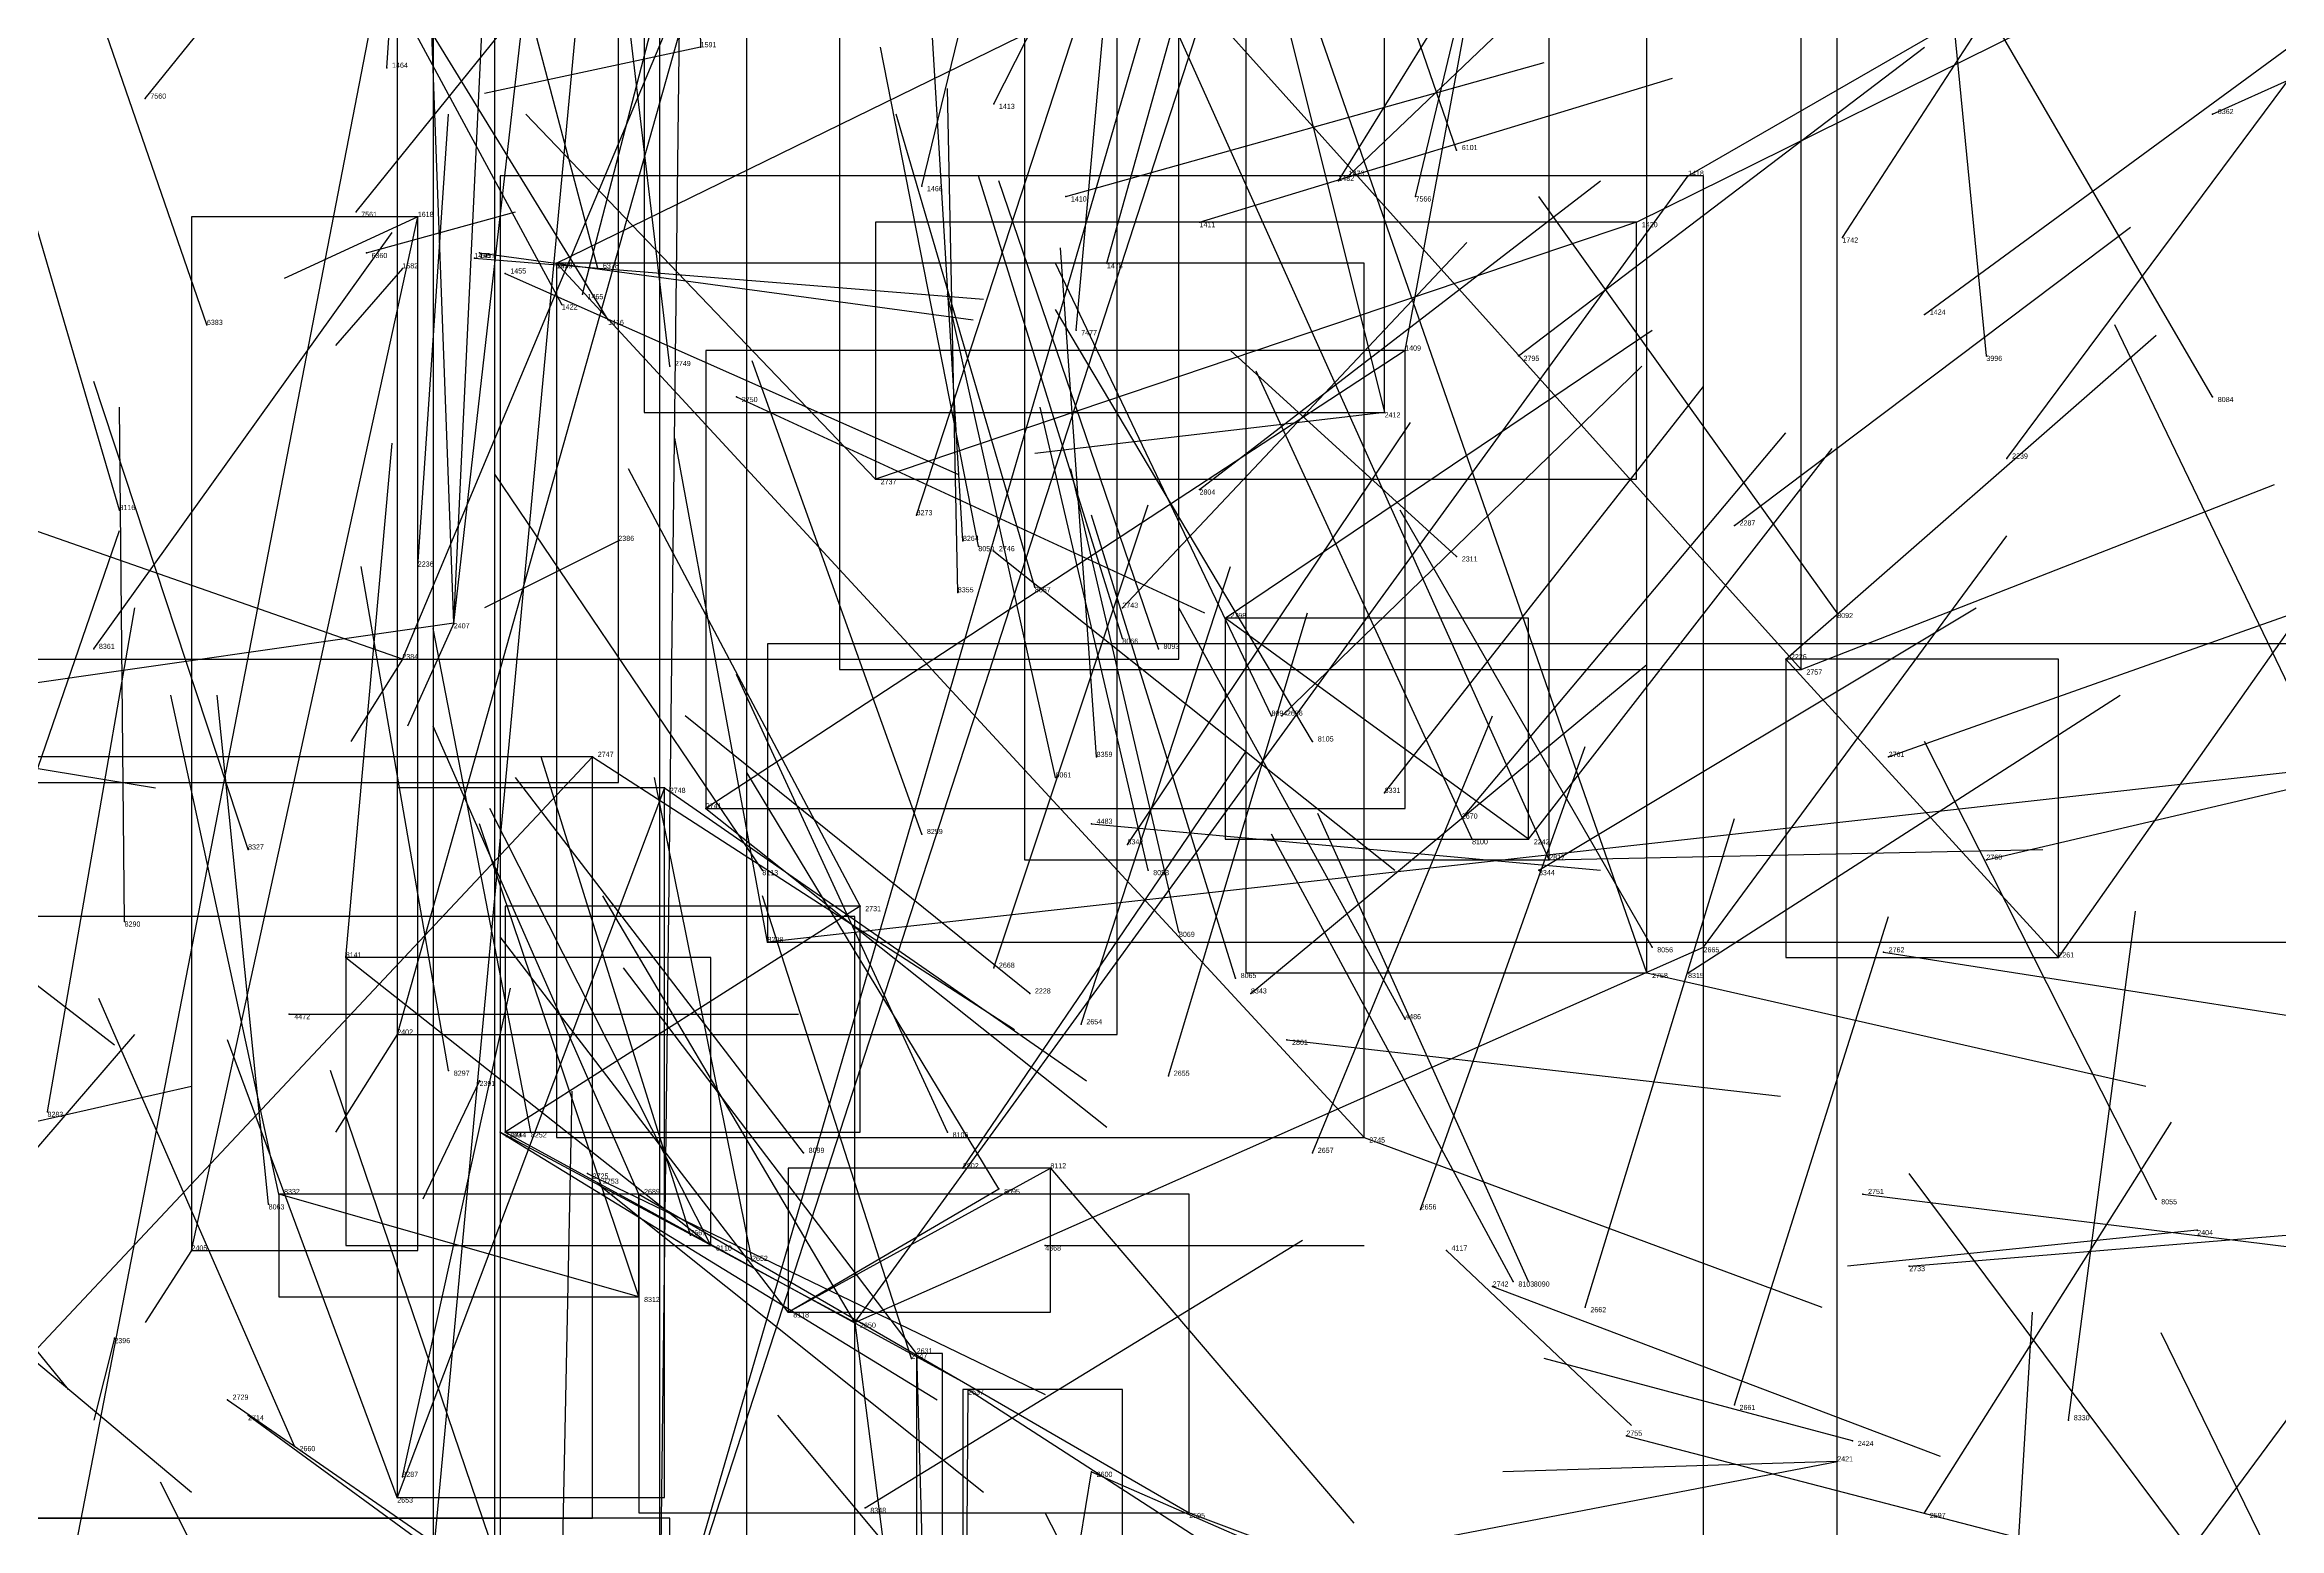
# Model space of a CAD drawing. Extents: x 59.1 to 70.8, y 600.3 to 605.1.
# Drawn here: x 67.4615 to 67.896, y 603.643 to 603.9315 of the extents above; entities that cross this region are included whole.
import ezdxf

# ---------------------------------------------------------------- set-up
doc = ezdxf.new("R2010")
doc.units = 0
for name, color, linetype in [('Clients', 3, 'CONTINUOUS'), ('Facilities', 3, 'CONTINUOUS'), ('Facilities_lines', 3, 'CONTINUOUS'), ('Min_max_boxes', 1, 'CONTINUOUS'), ('Normals', 1, 'CONTINUOUS'), ('Source_points', 5, 'CONTINUOUS'), ('Text', 3, 'CONTINUOUS')]:
    doc.layers.add(name, color=color, linetype=linetype)

msp = doc.modelspace()

# ---------------------------------------------------------------- linework, layer by layer
at = {"layer": 'Clients', "color": 5}
for p in [(67.589, 603.931, 448.48), (67.781, 603.906, 451.831), (67.534, 603.898, 448.568), (67.722, 603.86, 448.66), (67.623, 603.847, 451.704), (67.691, 603.82, 452.174), (67.8, 603.812, 452.419), (67.59, 603.783, 451.696), (67.602, 603.757, 458.886), (67.784, 603.756, 451.36), (67.53, 603.739, 448.45), (67.55, 603.72, 451.69), (67.551, 603.72, 451.768), (67.718, 603.719, 451.949), (67.657, 603.713, 459.114), (67.507, 603.708, 458.719), (67.647, 603.709, 459.076), (67.591, 603.698, 459.029), (67.641, 603.67, 451.033), (67.81, 603.656, 448.627), (67.665, 603.654, 450.962), (67.53, 603.649, 451.354), (67.684, 603.646, 450.888)]:
    msp.add_point(p, dxfattribs=at)
at = {"layer": 'Facilities', "color": 3}
for p in [(67.528, 603.927, 452.446), (67.481, 603.921, 462.528), (67.646, 603.92, 451.788), (67.883, 603.918, 455.638), (67.736, 603.911, 457.707), (67.632, 603.904, 452.487), (67.713, 603.905, 452.446), (67.715, 603.906, 452.376), (67.522, 603.899, 462.193), (67.66, 603.902, 451.778), (67.728, 603.902, 460.923), (67.686, 603.897, 451.721), (67.771, 603.897, 451.753), (67.524, 603.891, 455.782), (67.546, 603.891, 452.14), (67.811, 603.894, 449.071), (67.531, 603.888, 448.431), (67.545, 603.89, 452.215), (67.551, 603.887, 452.066), (67.561, 603.889, 452.243), (67.569, 603.888, 458.248), (67.668, 603.889, 452.464), (67.566, 603.883, 452.307), (67.493, 603.877, 458.232), (67.562, 603.881, 451.995), (67.571, 603.878, 451.919), (67.827, 603.879, 451.933), (67.662, 603.876, 460.308), (67.583, 603.869, 451.848), (67.726, 603.872, 451.656), (67.748, 603.871, 452.238), (67.839, 603.871, 458.297), (67.596, 603.863, 451.774), (67.883, 603.863, 459.43), (67.843, 603.851, 449.091), (67.686, 603.845, 452.281), (67.476, 603.841, 459.003), (67.631, 603.84, 460.413), (67.79, 603.838, 449.122), (67.573, 603.835, 448.453), (67.64, 603.835, 460.075), (67.643, 603.834, 459.992), (67.534, 603.83, 452.472), (67.646, 603.833, 451.636), (67.736, 603.832, 449.585), (67.639, 603.825, 460.292), (67.654, 603.826, 459.912), (67.671, 603.822, 451.565), (67.81, 603.821, 459.383), (67.541, 603.819, 448.504), (67.471, 603.814, 462.062), (67.531, 603.812, 448.486), (67.671, 603.816, 459.835), (67.678, 603.814, 459.753), (67.803, 603.81, 451.97), (67.7, 603.801, 459.679), (67.702, 603.801, 451.494), (67.708, 603.796, 459.261), (67.568, 603.793, 451.843), (67.666, 603.793, 460.256), (67.82, 603.793, 451.9), (67.582, 603.787, 451.77), (67.658, 603.789, 459.929), (67.722, 603.786, 460.89), (67.632, 603.778, 458.965), (67.665, 603.78, 453.324), (67.737, 603.781, 451.428), (67.501, 603.775, 458.991), (67.672, 603.776, 460.582), (67.739, 603.777, 459.358), (67.75, 603.777, 452.394), (67.754, 603.773, 452.006), (67.839, 603.773, 451.831), (67.601, 603.771, 459.132), (67.676, 603.771, 459.844), (67.752, 603.771, 460.993), (67.477, 603.761, 458.835), (67.62, 603.764, 451.554), (67.682, 603.759, 459.819), (67.774, 603.756, 459.294), (67.52, 603.754, 458.697), (67.646, 603.752, 451.481), (67.773, 603.751, 451.939), (67.781, 603.751, 460.904), (67.819, 603.755, 451.887), (67.853, 603.754, 452.47), (67.653, 603.747, 452.012), (67.693, 603.75, 459.76), (67.696, 603.747, 460.716), (67.509, 603.743, 453.354), (67.663, 603.741, 451.409), (67.703, 603.738, 452.019), (67.726, 603.742, 453.39), (67.54, 603.732, 458.755), (67.546, 603.73, 448.426), (67.68, 603.731, 451.34), (67.462, 603.724, 458.632), (67.556, 603.72, 458.819), (67.637, 603.72, 459.012), (67.567, 603.712, 451.617), (67.609, 603.716, 459.093), (67.64, 603.713, 452.315), (67.708, 603.716, 451.268), (67.569, 603.71, 451.846), (67.577, 603.708, 451.546), (67.815, 603.708, 451.802), (67.505, 603.706, 458.778), (67.729, 603.705, 451.196), (67.872, 603.707, 459.585), (67.587, 603.7, 451.471), (67.88, 603.701, 448.681), (67.49, 603.697, 448.508), (67.599, 603.695, 451.325), (67.656, 603.698, 457.586), (67.734, 603.697, 455.757), (67.747, 603.691, 459.294), (67.75, 603.691, 459.512), (67.824, 603.694, 451.736), (67.577, 603.688, 458.965), (67.743, 603.69, 451.879), (67.761, 603.686, 451.127), (67.606, 603.685, 459.058), (67.619, 603.683, 451.254), (67.475, 603.68, 448.526), (67.63, 603.676, 451.18), (67.631, 603.677, 451.103), (67.497, 603.668, 451.799), (67.501, 603.665, 451.724), (67.79, 603.667, 451.058), (67.769, 603.661, 451.81), (67.813, 603.66, 448.816), (67.855, 603.664, 458.607), (67.51, 603.659, 451.278), (67.531, 603.653, 458.526), (67.621, 603.647, 460.674), (67.827, 603.646, 450.989)]:
    msp.add_point(p, dxfattribs=at)
at = {"layer": 'Facilities_lines', "color": 3}
for p, q in [((67.578, 604.436, 448.602), (67.589, 603.931, 448.48)), ((67.578, 604.436, 448.602), (67.722, 603.86, 448.66)), ((67.537, 603.637, 448.45), (67.598, 604.292, 448.657)), ((67.581, 603.612, 448.53), (67.779, 604.222, 448.678)), ((67.651, 604.169, 448.61), (67.53, 603.739, 448.45)), ((67.531, 603.812, 448.486), (67.682, 604.172, 448.595)), ((67.581, 603.612, 448.53), (67.742, 604.165, 448.67)), ((67.541, 603.819, 448.504), (67.556, 604.136, 448.604)), ((67.541, 603.819, 448.504), (67.573, 604.099, 448.597)), ((67.456, 603.58, 448.463), (67.549, 604.06, 448.599)), ((67.581, 603.612, 448.53), (67.586, 604.028, 448.605)), ((67.803, 603.81, 451.97), (67.616, 604.018, 452.025)), ((67.754, 603.773, 452.006), (67.652, 604, 451.957)), ((67.541, 603.819, 448.504), (67.535, 603.981, 448.577)), ((67.773, 603.751, 451.939), (67.695, 603.975, 451.891)), ((67.531, 603.812, 448.486), (67.139, 603.949, 448.503)), ((67.619, 603.683, 451.254), (67.781, 603.906, 451.831)), ((67.49, 603.697, 448.508), (67.534, 603.898, 448.568)), ((67.771, 603.897, 451.753), (67.623, 603.847, 451.704)), ((67.561, 603.889, 452.243), (67.718, 603.719, 451.949)), ((67.726, 603.872, 451.656), (67.59, 603.783, 451.696)), ((67.541, 603.819, 448.504), (67.324, 603.788, 448.491)), ((67.75, 603.777, 452.394), (67.691, 603.82, 452.174)), ((68.122, 603.815, 458.681), (67.602, 603.757, 458.886)), ((67.853, 603.754, 452.47), (67.8, 603.812, 452.419)), ((67.568, 603.793, 451.843), (67.429, 603.645, 451.361)), ((67.582, 603.787, 451.77), (67.53, 603.649, 451.354)), ((67.62, 603.764, 451.554), (67.551, 603.72, 451.768)), ((67.619, 603.683, 451.254), (67.784, 603.756, 451.36)), ((67.52, 603.754, 458.697), (67.591, 603.698, 459.029)), ((67.619, 603.683, 451.254), (67.55, 603.72, 451.69)), ((67.606, 603.685, 459.058), (67.657, 603.713, 459.114)), ((67.577, 603.688, 458.965), (67.507, 603.708, 458.719)), ((67.577, 603.708, 451.546), (67.684, 603.646, 450.888)), ((67.606, 603.685, 459.058), (67.647, 603.709, 459.076)), ((67.619, 603.683, 451.254), (67.643, 603.497, 450.861)), ((67.631, 603.677, 451.103), (67.636, 603.499, 450.915)), ((67.64, 603.501, 451.008), (67.641, 603.67, 451.033)), ((67.581, 603.612, 448.53), (67.81, 603.656, 448.627)), ((67.64, 603.501, 451.008), (67.665, 603.654, 450.962))]:
    msp.add_line(p, q, dxfattribs=at)
at = {"layer": 'Min_max_boxes', "color": 1}
for p, q in [((67.578, 604.436, 448.48), (67.578, 603.86, 448.48)), ((67.578, 604.436, 448.66), (67.578, 603.86, 448.66)), ((67.722, 603.86, 448.48), (67.722, 604.436, 448.48)), ((67.722, 603.86, 448.66), (67.722, 604.436, 448.66)), ((67.537, 604.292, 448.45), (67.537, 603.637, 448.45)), ((67.537, 604.292, 448.657), (67.537, 603.637, 448.657)), ((67.598, 603.637, 448.45), (67.598, 604.292, 448.45)), ((67.598, 603.637, 448.657), (67.598, 604.292, 448.657)), ((67.581, 604.222, 448.53), (67.581, 603.612, 448.53)), ((67.581, 604.222, 448.678), (67.581, 603.612, 448.678)), ((67.81, 603.612, 448.53), (67.81, 604.222, 448.53)), ((67.81, 603.612, 448.678), (67.81, 604.222, 448.678)), ((67.53, 604.169, 448.45), (67.53, 603.739, 448.45)), ((67.53, 604.169, 448.67), (67.53, 603.739, 448.67)), ((67.67, 603.739, 448.45), (67.67, 604.169, 448.45)), ((67.67, 603.739, 448.67), (67.67, 604.169, 448.67)), ((67.682, 603.812, 448.486), (67.682, 604.172, 448.486)), ((67.682, 603.812, 448.595), (67.682, 604.172, 448.595)), ((67.573, 603.788, 448.491), (67.573, 604.136, 448.491)), ((67.573, 603.788, 448.604), (67.573, 604.136, 448.604)), ((67.549, 603.58, 448.463), (67.549, 604.06, 448.463)), ((67.549, 603.58, 448.599), (67.549, 604.06, 448.599)), ((67.616, 604.018, 451.97), (67.616, 603.81, 451.97)), ((67.616, 604.018, 452.025), (67.616, 603.81, 452.025)), ((67.803, 603.81, 451.97), (67.803, 604.018, 451.97)), ((67.803, 603.81, 452.025), (67.803, 604.018, 452.025)), ((67.652, 604, 451.957), (67.652, 603.773, 451.957)), ((67.652, 604, 452.006), (67.652, 603.773, 452.006)), ((67.754, 603.773, 451.957), (67.754, 604, 451.957)), ((67.754, 603.773, 452.006), (67.754, 604, 452.006)), ((67.695, 603.975, 451.891), (67.695, 603.751, 451.891)), ((67.695, 603.975, 451.939), (67.695, 603.751, 451.939)), ((67.773, 603.751, 451.891), (67.773, 603.975, 451.891)), ((67.773, 603.751, 451.939), (67.773, 603.975, 451.939)), ((67.784, 603.906, 450.861), (67.55, 603.906, 450.861)), ((67.55, 603.906, 450.861), (67.55, 603.497, 450.861)), ((67.784, 603.906, 451.831), (67.55, 603.906, 451.831)), ((67.55, 603.906, 451.831), (67.55, 603.497, 451.831)), ((67.55, 603.906, 450.861), (67.55, 603.906, 451.831)), ((67.784, 603.497, 450.861), (67.784, 603.906, 450.861)), ((67.784, 603.497, 451.831), (67.784, 603.906, 451.831)), ((67.784, 603.906, 450.861), (67.784, 603.906, 451.831)), ((67.534, 603.898, 448.508), (67.49, 603.898, 448.508)), ((67.49, 603.898, 448.508), (67.49, 603.697, 448.508)), ((67.534, 603.898, 448.568), (67.49, 603.898, 448.568)), ((67.49, 603.898, 448.568), (67.49, 603.697, 448.568)), ((67.49, 603.898, 448.508), (67.49, 603.898, 448.568)), ((67.534, 603.697, 448.508), (67.534, 603.898, 448.508)), ((67.534, 603.697, 448.568), (67.534, 603.898, 448.568)), ((67.534, 603.898, 448.508), (67.534, 603.898, 448.568)), ((67.771, 603.897, 451.704), (67.623, 603.897, 451.704)), ((67.623, 603.897, 451.704), (67.623, 603.847, 451.704)), ((67.771, 603.897, 451.753), (67.623, 603.897, 451.753)), ((67.623, 603.897, 451.753), (67.623, 603.847, 451.753)), ((67.623, 603.897, 451.704), (67.623, 603.897, 451.753)), ((67.771, 603.847, 451.704), (67.771, 603.897, 451.704)), ((67.771, 603.847, 451.753), (67.771, 603.897, 451.753)), ((67.771, 603.897, 451.704), (67.771, 603.897, 451.753)), ((67.718, 603.889, 451.949), (67.561, 603.889, 451.949)), ((67.561, 603.889, 451.949), (67.561, 603.719, 451.949)), ((67.718, 603.889, 452.243), (67.561, 603.889, 452.243)), ((67.561, 603.889, 452.243), (67.561, 603.719, 452.243)), ((67.561, 603.889, 451.949), (67.561, 603.889, 452.243)), ((67.718, 603.719, 451.949), (67.718, 603.889, 451.949)), ((67.718, 603.719, 452.243), (67.718, 603.889, 452.243)), ((67.718, 603.889, 451.949), (67.718, 603.889, 452.243)), ((67.726, 603.872, 451.656), (67.59, 603.872, 451.656)), ((67.59, 603.872, 451.656), (67.59, 603.783, 451.656)), ((67.726, 603.872, 451.696), (67.59, 603.872, 451.696)), ((67.59, 603.872, 451.696), (67.59, 603.783, 451.696)), ((67.59, 603.872, 451.656), (67.59, 603.872, 451.696)), ((67.726, 603.783, 451.656), (67.726, 603.872, 451.656)), ((67.726, 603.783, 451.696), (67.726, 603.872, 451.696)), ((67.726, 603.872, 451.656), (67.726, 603.872, 451.696)), ((67.578, 603.86, 448.48), (67.722, 603.86, 448.48)), ((67.578, 603.86, 448.66), (67.722, 603.86, 448.66)), ((67.578, 603.86, 448.48), (67.578, 603.86, 448.66)), ((67.722, 603.86, 448.48), (67.722, 603.86, 448.66)), ((67.623, 603.847, 451.704), (67.771, 603.847, 451.704)), ((67.623, 603.847, 451.753), (67.771, 603.847, 451.753)), ((67.623, 603.847, 451.704), (67.623, 603.847, 451.753)), ((67.771, 603.847, 451.704), (67.771, 603.847, 451.753)), ((67.75, 603.82, 452.174), (67.691, 603.82, 452.174)), ((67.691, 603.82, 452.174), (67.691, 603.777, 452.174)), ((67.75, 603.82, 452.394), (67.691, 603.82, 452.394)), ((67.691, 603.82, 452.394), (67.691, 603.777, 452.394)), ((67.691, 603.82, 452.174), (67.691, 603.82, 452.394)), ((67.75, 603.777, 452.174), (67.75, 603.82, 452.174)), ((67.75, 603.777, 452.394), (67.75, 603.82, 452.394)), ((67.75, 603.82, 452.174), (67.75, 603.82, 452.394)), ((67.139, 603.812, 448.486), (67.682, 603.812, 448.486)), ((67.139, 603.812, 448.595), (67.682, 603.812, 448.595)), ((68.122, 603.815, 458.681), (67.602, 603.815, 458.681)), ((67.602, 603.815, 458.681), (67.602, 603.757, 458.681)), ((68.122, 603.815, 458.886), (67.602, 603.815, 458.886)), ((67.602, 603.815, 458.886), (67.602, 603.757, 458.886)), ((67.602, 603.815, 458.681), (67.602, 603.815, 458.886)), ((67.682, 603.812, 448.486), (67.682, 603.812, 448.595)), ((67.853, 603.812, 452.419), (67.8, 603.812, 452.419)), ((67.8, 603.812, 452.419), (67.8, 603.754, 452.419)), ((67.853, 603.812, 452.47), (67.8, 603.812, 452.47)), ((67.8, 603.812, 452.47), (67.8, 603.754, 452.47)), ((67.8, 603.812, 452.419), (67.8, 603.812, 452.47)), ((67.853, 603.754, 452.419), (67.853, 603.812, 452.419)), ((67.853, 603.754, 452.47), (67.853, 603.812, 452.47)), ((67.853, 603.812, 452.419), (67.853, 603.812, 452.47)), ((67.616, 603.81, 451.97), (67.803, 603.81, 451.97)), ((67.616, 603.81, 452.025), (67.803, 603.81, 452.025)), ((67.616, 603.81, 451.97), (67.616, 603.81, 452.025)), ((67.803, 603.81, 451.97), (67.803, 603.81, 452.025)), ((67.568, 603.793, 451.361), (67.429, 603.793, 451.361)), ((67.568, 603.793, 451.843), (67.429, 603.793, 451.843)), ((67.568, 603.645, 451.361), (67.568, 603.793, 451.361)), ((67.568, 603.645, 451.843), (67.568, 603.793, 451.843)), ((67.568, 603.793, 451.361), (67.568, 603.793, 451.843)), ((67.324, 603.788, 448.491), (67.573, 603.788, 448.491)), ((67.324, 603.788, 448.604), (67.573, 603.788, 448.604)), ((67.582, 603.787, 451.354), (67.53, 603.787, 451.354)), ((67.53, 603.787, 451.354), (67.53, 603.649, 451.354)), ((67.582, 603.787, 451.77), (67.53, 603.787, 451.77)), ((67.53, 603.787, 451.77), (67.53, 603.649, 451.77)), ((67.53, 603.787, 451.354), (67.53, 603.787, 451.77)), ((67.573, 603.788, 448.491), (67.573, 603.788, 448.604)), ((67.582, 603.649, 451.354), (67.582, 603.787, 451.354)), ((67.582, 603.649, 451.77), (67.582, 603.787, 451.77)), ((67.582, 603.787, 451.354), (67.582, 603.787, 451.77)), ((67.59, 603.783, 451.656), (67.726, 603.783, 451.656)), ((67.59, 603.783, 451.696), (67.726, 603.783, 451.696)), ((67.59, 603.783, 451.656), (67.59, 603.783, 451.696)), ((67.726, 603.783, 451.656), (67.726, 603.783, 451.696)), ((67.652, 603.773, 451.957), (67.754, 603.773, 451.957)), ((67.652, 603.773, 452.006), (67.754, 603.773, 452.006)), ((67.652, 603.773, 451.957), (67.652, 603.773, 452.006)), ((67.691, 603.777, 452.174), (67.75, 603.777, 452.174)), ((67.691, 603.777, 452.394), (67.75, 603.777, 452.394)), ((67.691, 603.777, 452.174), (67.691, 603.777, 452.394)), ((67.75, 603.777, 452.174), (67.75, 603.777, 452.394)), ((67.754, 603.773, 451.957), (67.754, 603.773, 452.006)), ((67.619, 603.762, 451.508), (67.187, 603.762, 451.508)), ((67.619, 603.762, 451.668), (67.187, 603.762, 451.668)), ((67.62, 603.764, 451.554), (67.551, 603.764, 451.554)), ((67.551, 603.764, 451.554), (67.551, 603.72, 451.554)), ((67.62, 603.764, 451.768), (67.551, 603.764, 451.768)), ((67.551, 603.764, 451.768), (67.551, 603.72, 451.768)), ((67.551, 603.764, 451.554), (67.551, 603.764, 451.768)), ((67.619, 603.518, 451.508), (67.619, 603.762, 451.508)), ((67.619, 603.518, 451.668), (67.619, 603.762, 451.668)), ((67.619, 603.762, 451.508), (67.619, 603.762, 451.668)), ((67.62, 603.72, 451.554), (67.62, 603.764, 451.554)), ((67.62, 603.72, 451.768), (67.62, 603.764, 451.768)), ((67.62, 603.764, 451.554), (67.62, 603.764, 451.768)), ((67.602, 603.757, 458.681), (68.122, 603.757, 458.681)), ((67.602, 603.757, 458.886), (68.122, 603.757, 458.886)), ((67.602, 603.757, 458.681), (67.602, 603.757, 458.886)), ((67.591, 603.754, 458.697), (67.52, 603.754, 458.697)), ((67.52, 603.754, 458.697), (67.52, 603.698, 458.697)), ((67.591, 603.754, 459.029), (67.52, 603.754, 459.029)), ((67.52, 603.754, 459.029), (67.52, 603.698, 459.029)), ((67.52, 603.754, 458.697), (67.52, 603.754, 459.029)), ((67.591, 603.698, 458.697), (67.591, 603.754, 458.697)), ((67.591, 603.698, 459.029), (67.591, 603.754, 459.029)), ((67.591, 603.754, 458.697), (67.591, 603.754, 459.029)), ((67.695, 603.751, 451.891), (67.773, 603.751, 451.891)), ((67.695, 603.751, 451.939), (67.773, 603.751, 451.939)), ((67.695, 603.751, 451.891), (67.695, 603.751, 451.939)), ((67.773, 603.751, 451.891), (67.773, 603.751, 451.939)), ((67.8, 603.754, 452.419), (67.853, 603.754, 452.419)), ((67.8, 603.754, 452.47), (67.853, 603.754, 452.47)), ((67.8, 603.754, 452.419), (67.8, 603.754, 452.47)), ((67.853, 603.754, 452.419), (67.853, 603.754, 452.47)), ((67.53, 603.739, 448.45), (67.67, 603.739, 448.45)), ((67.53, 603.739, 448.67), (67.67, 603.739, 448.67)), ((67.53, 603.739, 448.45), (67.53, 603.739, 448.67)), ((67.67, 603.739, 448.45), (67.67, 603.739, 448.67)), ((67.551, 603.72, 451.554), (67.62, 603.72, 451.554)), ((67.551, 603.72, 451.768), (67.62, 603.72, 451.768)), ((67.551, 603.72, 451.554), (67.551, 603.72, 451.768)), ((67.561, 603.719, 451.949), (67.718, 603.719, 451.949)), ((67.561, 603.719, 452.243), (67.718, 603.719, 452.243)), ((67.561, 603.719, 451.949), (67.561, 603.719, 452.243)), ((67.62, 603.72, 451.554), (67.62, 603.72, 451.768)), ((67.718, 603.719, 451.949), (67.718, 603.719, 452.243)), ((67.657, 603.713, 459.058), (67.606, 603.713, 459.058)), ((67.606, 603.713, 459.058), (67.606, 603.685, 459.058)), ((67.657, 603.713, 459.114), (67.606, 603.713, 459.114)), ((67.606, 603.713, 459.114), (67.606, 603.685, 459.114)), ((67.606, 603.713, 459.058), (67.606, 603.713, 459.114)), ((67.657, 603.685, 459.058), (67.657, 603.713, 459.058)), ((67.657, 603.685, 459.114), (67.657, 603.713, 459.114)), ((67.657, 603.713, 459.058), (67.657, 603.713, 459.114)), ((67.577, 603.708, 458.719), (67.507, 603.708, 458.719)), ((67.507, 603.708, 458.719), (67.507, 603.688, 458.719)), ((67.577, 603.708, 458.965), (67.507, 603.708, 458.965)), ((67.507, 603.708, 458.965), (67.507, 603.688, 458.965)), ((67.507, 603.708, 458.719), (67.507, 603.708, 458.965)), ((67.684, 603.708, 450.888), (67.577, 603.708, 450.888)), ((67.577, 603.708, 450.888), (67.577, 603.646, 450.888)), ((67.684, 603.708, 451.546), (67.577, 603.708, 451.546)), ((67.577, 603.708, 451.546), (67.577, 603.646, 451.546)), ((67.577, 603.708, 450.888), (67.577, 603.708, 451.546)), ((67.577, 603.688, 458.719), (67.577, 603.708, 458.719)), ((67.577, 603.688, 458.965), (67.577, 603.708, 458.965)), ((67.577, 603.708, 458.719), (67.577, 603.708, 458.965)), ((67.684, 603.646, 450.888), (67.684, 603.708, 450.888)), ((67.684, 603.646, 451.546), (67.684, 603.708, 451.546)), ((67.684, 603.708, 450.888), (67.684, 603.708, 451.546)), ((67.49, 603.697, 448.508), (67.534, 603.697, 448.508)), ((67.49, 603.697, 448.568), (67.534, 603.697, 448.568)), ((67.49, 603.697, 448.508), (67.49, 603.697, 448.568)), ((67.52, 603.698, 458.697), (67.591, 603.698, 458.697)), ((67.52, 603.698, 459.029), (67.591, 603.698, 459.029)), ((67.52, 603.698, 458.697), (67.52, 603.698, 459.029)), ((67.534, 603.697, 448.508), (67.534, 603.697, 448.568)), ((67.591, 603.698, 458.697), (67.591, 603.698, 459.029)), ((67.507, 603.688, 458.719), (67.577, 603.688, 458.719)), ((67.507, 603.688, 458.965), (67.577, 603.688, 458.965)), ((67.507, 603.688, 458.719), (67.507, 603.688, 458.965)), ((67.577, 603.688, 458.719), (67.577, 603.688, 458.965)), ((67.606, 603.685, 459.058), (67.657, 603.685, 459.058)), ((67.606, 603.685, 459.114), (67.657, 603.685, 459.114)), ((67.606, 603.685, 459.058), (67.606, 603.685, 459.114)), ((67.657, 603.685, 459.058), (67.657, 603.685, 459.114)), ((67.636, 603.677, 450.915), (67.631, 603.677, 450.915)), ((67.631, 603.677, 450.915), (67.631, 603.499, 450.915)), ((67.636, 603.677, 451.103), (67.631, 603.677, 451.103)), ((67.631, 603.677, 451.103), (67.631, 603.499, 451.103)), ((67.631, 603.677, 450.915), (67.631, 603.677, 451.103)), ((67.636, 603.499, 450.915), (67.636, 603.677, 450.915)), ((67.636, 603.499, 451.103), (67.636, 603.677, 451.103)), ((67.636, 603.677, 450.915), (67.636, 603.677, 451.103)), ((67.671, 603.67, 450.962), (67.64, 603.67, 450.962)), ((67.64, 603.67, 450.962), (67.64, 603.37, 450.962)), ((67.671, 603.67, 451.113), (67.64, 603.67, 451.113)), ((67.64, 603.67, 451.113), (67.64, 603.37, 451.113)), ((67.64, 603.67, 450.962), (67.64, 603.67, 451.113)), ((67.671, 603.37, 450.962), (67.671, 603.67, 450.962)), ((67.671, 603.37, 451.113), (67.671, 603.67, 451.113)), ((67.671, 603.67, 450.962), (67.671, 603.67, 451.113)), ((67.53, 603.649, 451.354), (67.582, 603.649, 451.354)), ((67.53, 603.649, 451.77), (67.582, 603.649, 451.77)), ((67.53, 603.649, 451.354), (67.53, 603.649, 451.77)), ((67.582, 603.649, 451.354), (67.582, 603.649, 451.77)), ((67.583, 603.645, 451.064), (67.171, 603.645, 451.064)), ((67.583, 603.645, 451.636), (67.171, 603.645, 451.636)), ((67.429, 603.645, 451.361), (67.568, 603.645, 451.361)), ((67.429, 603.645, 451.843), (67.568, 603.645, 451.843)), ((67.568, 603.645, 451.361), (67.568, 603.645, 451.843)), ((67.577, 603.646, 450.888), (67.684, 603.646, 450.888)), ((67.577, 603.646, 451.546), (67.684, 603.646, 451.546)), ((67.577, 603.646, 450.888), (67.577, 603.646, 451.546)), ((67.583, 603.559, 451.064), (67.583, 603.645, 451.064)), ((67.583, 603.559, 451.636), (67.583, 603.645, 451.636)), ((67.583, 603.645, 451.064), (67.583, 603.645, 451.636)), ((67.684, 603.646, 450.888), (67.684, 603.646, 451.546))]:
    msp.add_line(p, q, dxfattribs=at)
at = {"layer": 'Normals', "color": 1}
for p, q in [((67.528, 603.927, 452.446), (67.534, 604.019, 452.407)), ((67.646, 603.92, 451.788), (67.688, 604.003, 451.75)), ((67.736, 603.911, 457.707), (67.707, 603.995, 457.753)), ((67.728, 603.902, 460.923), (67.751, 603.998, 460.939)), ((67.481, 603.921, 462.528), (67.539, 603.993, 462.566)), ((67.632, 603.904, 452.487), (67.652, 603.986, 452.434)), ((67.713, 603.905, 452.446), (67.762, 603.984, 452.409)), ((67.522, 603.899, 462.193), (67.585, 603.977, 462.191)), ((67.569, 603.888, 458.248), (67.545, 603.979, 458.282)), ((67.566, 603.883, 452.307), (67.591, 603.979, 452.298)), ((67.811, 603.894, 449.071), (67.865, 603.977, 449.055)), ((67.662, 603.876, 460.308), (67.671, 603.975, 460.301)), ((67.668, 603.889, 452.464), (67.692, 603.975, 452.419)), ((67.715, 603.906, 452.376), (67.783, 603.971, 452.342)), ((67.493, 603.877, 458.232), (67.463, 603.964, 458.271)), ((67.726, 603.872, 451.656), (67.743, 603.964, 451.621)), ((67.562, 603.881, 451.995), (67.521, 603.957, 451.945)), ((67.883, 603.918, 455.638), (67.97, 603.957, 455.608)), ((67.571, 603.878, 451.919), (67.525, 603.953, 451.872)), ((67.781, 603.906, 451.831), (67.866, 603.955, 451.81)), ((67.839, 603.871, 458.297), (67.831, 603.953, 458.353)), ((67.883, 603.863, 459.43), (67.833, 603.949, 459.435)), ((67.583, 603.869, 451.848), (67.574, 603.945, 451.784)), ((67.771, 603.897, 451.753), (67.858, 603.94, 451.727)), ((67.631, 603.84, 460.413), (67.662, 603.935, 460.417)), ((67.64, 603.835, 460.075), (67.634, 603.934, 460.062)), ((67.827, 603.879, 451.933), (67.906, 603.937, 451.915)), ((67.476, 603.841, 459.003), (67.449, 603.933, 459.031)), ((67.589, 603.931, 448.48), (67.547, 603.922, 448.57)), ((67.561, 603.889, 452.243), (67.651, 603.933, 452.248)), ((67.643, 603.834, 459.992), (67.624, 603.931, 459.978)), ((67.748, 603.871, 452.238), (67.827, 603.931, 452.228)), ((67.66, 603.902, 451.778), (67.753, 603.928, 451.752)), ((67.686, 603.897, 451.721), (67.778, 603.925, 451.692)), ((67.843, 603.851, 449.091), (67.901, 603.929, 449.069)), ((67.639, 603.825, 460.292), (67.637, 603.923, 460.275)), ((67.534, 603.83, 452.472), (67.54, 603.918, 452.424)), ((67.623, 603.847, 451.704), (67.555, 603.918, 451.69)), ((67.654, 603.826, 459.912), (67.627, 603.918, 459.884)), ((67.671, 603.816, 459.835), (67.643, 603.906, 459.803)), ((67.678, 603.814, 459.753), (67.647, 603.905, 459.724)), ((67.686, 603.845, 452.281), (67.764, 603.905, 452.265)), ((67.524, 603.891, 455.782), (67.553, 603.899, 455.877)), ((67.81, 603.821, 459.383), (67.752, 603.902, 459.393)), ((67.471, 603.814, 462.062), (67.529, 603.895, 462.063)), ((67.534, 603.898, 448.568), (67.508, 603.886, 448.664)), ((67.79, 603.838, 449.122), (67.867, 603.896, 449.096)), ((67.546, 603.891, 452.14), (67.642, 603.878, 452.166)), ((67.666, 603.793, 460.256), (67.659, 603.892, 460.246)), ((67.671, 603.822, 451.565), (67.738, 603.893, 451.541)), ((67.531, 603.888, 448.431), (67.518, 603.873, 448.529)), ((67.545, 603.89, 452.215), (67.644, 603.882, 452.227)), ((67.551, 603.887, 452.066), (67.639, 603.848, 452.094)), ((67.7, 603.801, 459.679), (67.658, 603.889, 459.655)), ((67.658, 603.789, 459.929), (67.637, 603.883, 459.901)), ((67.708, 603.796, 459.261), (67.658, 603.88, 459.28)), ((67.903, 603.796, 456.597), (67.864, 603.877, 456.641)), ((67.691, 603.82, 452.174), (67.774, 603.876, 452.174)), ((67.8, 603.812, 452.419), (67.872, 603.875, 452.39)), ((67.632, 603.778, 458.965), (67.599, 603.87, 458.987)), ((67.736, 603.832, 449.585), (67.692, 603.872, 449.665)), ((67.702, 603.801, 451.494), (67.772, 603.869, 451.471)), ((67.501, 603.775, 458.991), (67.471, 603.866, 459.02)), ((67.739, 603.777, 459.358), (67.697, 603.868, 459.362)), ((67.722, 603.786, 460.89), (67.784, 603.865, 460.892)), ((67.477, 603.761, 458.835), (67.476, 603.861, 458.844)), ((67.596, 603.863, 451.774), (67.687, 603.821, 451.77)), ((67.722, 603.86, 448.66), (67.654, 603.852, 448.733)), ((67.676, 603.771, 459.844), (67.655, 603.861, 459.805)), ((67.672, 603.776, 460.582), (67.727, 603.858, 460.597)), ((67.737, 603.781, 451.428), (67.8, 603.856, 451.408)), ((67.52, 603.754, 458.697), (67.529, 603.854, 458.694)), ((67.602, 603.757, 458.886), (67.584, 603.855, 458.894)), ((67.75, 603.777, 452.394), (67.809, 603.853, 452.367)), ((67.601, 603.771, 459.132), (67.549, 603.848, 459.168)), ((67.62, 603.764, 451.554), (67.575, 603.849, 451.528)), ((67.682, 603.759, 459.819), (67.661, 603.849, 459.78)), ((67.803, 603.81, 451.97), (67.895, 603.846, 451.958)), ((67.646, 603.752, 451.481), (67.676, 603.842, 451.449)), ((67.693, 603.75, 459.76), (67.665, 603.84, 459.727)), ((67.774, 603.756, 459.294), (67.725, 603.841, 459.311)), ((67.444, 603.744, 458.498), (67.476, 603.837, 458.514)), ((67.573, 603.835, 448.453), (67.547, 603.822, 448.549)), ((67.784, 603.756, 451.36), (67.843, 603.836, 451.348)), ((67.54, 603.732, 458.755), (67.523, 603.83, 458.763)), ((67.646, 603.833, 451.636), (67.724, 603.771, 451.646)), ((67.663, 603.741, 451.409), (67.692, 603.83, 451.375)), ((67.82, 603.793, 451.9), (67.913, 603.826, 451.887)), ((67.853, 603.754, 452.47), (67.903, 603.825, 452.42)), ((67.462, 603.724, 458.632), (67.479, 603.822, 458.637)), ((67.68, 603.731, 451.34), (67.707, 603.821, 451.307)), ((67.726, 603.742, 453.39), (67.682, 603.822, 453.349)), ((67.752, 603.771, 460.993), (67.837, 603.822, 460.979)), ((67.541, 603.819, 448.504), (67.532, 603.799, 448.602)), ((67.556, 603.72, 458.819), (67.537, 603.818, 458.823)), ((67.531, 603.812, 448.486), (67.521, 603.796, 448.584)), ((67.637, 603.72, 459.012), (67.596, 603.809, 459.033)), ((67.696, 603.747, 460.716), (67.773, 603.811, 460.719)), ((67.507, 603.708, 458.719), (67.486, 603.805, 458.727)), ((67.505, 603.706, 458.778), (67.495, 603.805, 458.786)), ((67.781, 603.751, 460.904), (67.865, 603.805, 460.915)), ((67.386, 603.803, 454.803), (67.483, 603.787, 454.821)), ((67.577, 603.708, 451.546), (67.537, 603.799, 451.534)), ((67.653, 603.747, 452.012), (67.586, 603.801, 451.962)), ((67.708, 603.716, 451.268), (67.743, 603.801, 451.229)), ((67.729, 603.705, 451.196), (67.761, 603.795, 451.167)), ((67.872, 603.707, 459.585), (67.827, 603.796, 459.577)), ((67.839, 603.773, 451.831), (67.933, 603.795, 451.806)), ((67.401, 603.794, 458.379), (67.475, 603.737, 458.344)), ((67.587, 603.7, 451.471), (67.558, 603.793, 451.448)), ((67.568, 603.793, 451.843), (67.65, 603.74, 451.824)), ((67.64, 603.713, 452.315), (67.695, 603.794, 452.297)), ((67.609, 603.716, 459.093), (67.553, 603.789, 459.132)), ((67.599, 603.695, 451.325), (67.58, 603.789, 451.295)), ((67.582, 603.787, 451.77), (67.664, 603.73, 451.765)), ((67.647, 603.709, 459.076), (67.598, 603.79, 459.109)), ((67.591, 603.698, 459.029), (67.548, 603.783, 459.059)), ((67.59, 603.783, 451.696), (67.668, 603.721, 451.692)), ((67.75, 603.691, 459.512), (67.709, 603.782, 459.516)), ((67.577, 603.688, 458.965), (67.546, 603.78, 458.99)), ((67.665, 603.78, 453.324), (67.764, 603.771, 453.33)), ((67.747, 603.691, 459.294), (67.7, 603.778, 459.308)), ((67.761, 603.686, 451.127), (67.79, 603.781, 451.118)), ((67.754, 603.773, 452.006), (67.85, 603.775, 452.034)), ((67.619, 603.683, 451.254), (67.57, 603.766, 451.227)), ((67.63, 603.676, 451.18), (67.601, 603.766, 451.147)), ((67.79, 603.667, 451.058), (67.82, 603.762, 451.054)), ((67.855, 603.664, 458.607), (67.868, 603.763, 458.606)), ((67.606, 603.685, 459.058), (67.55, 603.758, 459.097)), ((67.631, 603.677, 451.103), (67.574, 603.752, 451.07)), ((67.773, 603.751, 451.939), (67.87, 603.729, 451.948)), ((67.819, 603.755, 451.887), (67.915, 603.74, 451.909)), ((67.531, 603.653, 458.526), (67.552, 603.748, 458.547)), ((67.51, 603.659, 451.278), (67.472, 603.746, 451.245)), ((67.509, 603.743, 453.354), (67.608, 603.743, 453.365)), ((67.422, 603.673, 457.54), (67.479, 603.739, 457.589)), ((67.53, 603.649, 451.354), (67.497, 603.738, 451.323)), ((67.53, 603.739, 448.45), (67.518, 603.72, 448.548)), ((67.703, 603.738, 452.019), (67.799, 603.727, 452.046)), ((67.549, 603.638, 451.583), (67.517, 603.732, 451.598)), ((67.546, 603.73, 448.426), (67.535, 603.707, 448.523)), ((67.393, 603.707, 458.473), (67.49, 603.729, 458.46)), ((67.562, 603.629, 451.511), (67.564, 603.728, 451.497)), ((67.827, 603.646, 450.989), (67.875, 603.722, 450.945)), ((67.55, 603.72, 451.69), (67.635, 603.668, 451.697)), ((67.551, 603.72, 451.768), (67.639, 603.672, 451.762)), ((67.718, 603.719, 451.949), (67.807, 603.686, 451.981)), ((67.416, 603.712, 452.311), (67.49, 603.65, 452.338)), ((67.567, 603.712, 451.617), (67.656, 603.669, 451.604)), ((67.657, 603.713, 459.114), (67.716, 603.644, 459.071)), ((67.88, 603.637, 456.514), (67.824, 603.712, 456.55)), ((67.569, 603.71, 451.846), (67.644, 603.65, 451.82)), ((67.815, 603.708, 451.802), (67.912, 603.696, 451.783)), ((67.621, 603.647, 460.674), (67.706, 603.699, 460.683)), ((67.88, 603.701, 448.681), (67.812, 603.694, 448.754)), ((67.824, 603.694, 451.736), (67.922, 603.702, 451.715)), ((67.444, 603.697, 455.793), (67.466, 603.67, 455.887)), ((67.49, 603.697, 448.508), (67.481, 603.683, 448.607)), ((67.656, 603.698, 457.586), (67.718, 603.698, 457.664)), ((67.734, 603.697, 455.757), (67.77, 603.663, 455.844)), ((67.867, 603.623, 450.921), (67.921, 603.696, 450.88)), ((67.743, 603.69, 451.879), (67.83, 603.657, 451.842)), ((67.842, 603.587, 458.599), (67.848, 603.685, 458.582)), ((67.475, 603.68, 448.526), (67.471, 603.664, 448.625)), ((67.914, 603.597, 452.483), (67.873, 603.681, 452.447)), ((67.813, 603.66, 448.816), (67.753, 603.676, 448.894)), ((67.641, 603.67, 451.033), (67.72, 603.619, 451.068)), ((67.497, 603.668, 451.799), (67.578, 603.612, 451.784)), ((67.501, 603.665, 451.724), (67.579, 603.608, 451.697)), ((67.66, 603.598, 451.859), (67.604, 603.665, 451.811)), ((67.769, 603.661, 451.81), (67.865, 603.636, 451.796)), ((67.81, 603.656, 448.627), (67.745, 603.654, 448.703)), ((67.526, 603.568, 451.212), (67.484, 603.652, 451.179)), ((67.665, 603.654, 450.962), (67.752, 603.616, 450.994)), ((67.698, 603.564, 459.097), (67.656, 603.646, 459.135)), ((67.684, 603.646, 450.888), (67.775, 603.612, 450.913))]:
    msp.add_line(p, q, dxfattribs=at)
at = {"layer": 'Source_points', "color": 5}
for p in [(67.589, 603.931, 448.48), (67.528, 603.927, 452.446), (67.481, 603.921, 462.528), (67.646, 603.92, 451.788), (67.883, 603.918, 455.638), (67.736, 603.911, 457.707), (67.632, 603.904, 452.487), (67.713, 603.905, 452.446), (67.715, 603.906, 452.376), (67.781, 603.906, 451.831), (67.522, 603.899, 462.193), (67.66, 603.902, 451.778), (67.728, 603.902, 460.923), (67.534, 603.898, 448.568), (67.686, 603.897, 451.721), (67.771, 603.897, 451.753), (67.524, 603.891, 455.782), (67.546, 603.891, 452.14), (67.811, 603.894, 449.071), (67.531, 603.888, 448.431), (67.545, 603.89, 452.215), (67.551, 603.887, 452.066), (67.561, 603.889, 452.243), (67.569, 603.888, 458.248), (67.668, 603.889, 452.464), (67.566, 603.883, 452.307), (67.493, 603.877, 458.232), (67.562, 603.881, 451.995), (67.571, 603.878, 451.919), (67.827, 603.879, 451.933), (67.662, 603.876, 460.308), (67.583, 603.869, 451.848), (67.726, 603.872, 451.656), (67.748, 603.871, 452.238), (67.839, 603.871, 458.297), (67.596, 603.863, 451.774), (67.722, 603.86, 448.66), (67.883, 603.863, 459.43), (67.843, 603.851, 449.091), (67.623, 603.847, 451.704), (67.686, 603.845, 452.281), (67.476, 603.841, 459.003), (67.631, 603.84, 460.413), (67.79, 603.838, 449.122), (67.573, 603.835, 448.453), (67.64, 603.835, 460.075), (67.643, 603.834, 459.992), (67.534, 603.83, 452.472), (67.646, 603.833, 451.636), (67.736, 603.832, 449.585), (67.639, 603.825, 460.292), (67.654, 603.826, 459.912), (67.671, 603.822, 451.565), (67.81, 603.821, 459.383), (67.541, 603.819, 448.504), (67.691, 603.82, 452.174), (67.471, 603.814, 462.062), (67.531, 603.812, 448.486), (67.671, 603.816, 459.835), (67.678, 603.814, 459.753), (67.8, 603.812, 452.419), (67.803, 603.81, 451.97), (67.7, 603.801, 459.679), (67.702, 603.801, 451.494), (67.708, 603.796, 459.261), (67.568, 603.793, 451.843), (67.666, 603.793, 460.256), (67.82, 603.793, 451.9), (67.582, 603.787, 451.77), (67.658, 603.789, 459.929), (67.722, 603.786, 460.89), (67.59, 603.783, 451.696), (67.632, 603.778, 458.965), (67.665, 603.78, 453.324), (67.737, 603.781, 451.428), (67.501, 603.775, 458.991), (67.672, 603.776, 460.582), (67.739, 603.777, 459.358), (67.75, 603.777, 452.394), (67.754, 603.773, 452.006), (67.839, 603.773, 451.831), (67.601, 603.771, 459.132), (67.676, 603.771, 459.844), (67.752, 603.771, 460.993), (67.477, 603.761, 458.835), (67.62, 603.764, 451.554), (67.602, 603.757, 458.886), (67.682, 603.759, 459.819), (67.774, 603.756, 459.294), (67.784, 603.756, 451.36), (67.52, 603.754, 458.697), (67.646, 603.752, 451.481), (67.773, 603.751, 451.939), (67.781, 603.751, 460.904), (67.819, 603.755, 451.887), (67.853, 603.754, 452.47), (67.653, 603.747, 452.012), (67.693, 603.75, 459.76), (67.696, 603.747, 460.716), (67.509, 603.743, 453.354), (67.53, 603.739, 448.45), (67.663, 603.741, 451.409), (67.703, 603.738, 452.019), (67.726, 603.742, 453.39), (67.54, 603.732, 458.755), (67.546, 603.73, 448.426), (67.68, 603.731, 451.34), (67.462, 603.724, 458.632), (67.55, 603.72, 451.69), (67.551, 603.72, 451.768), (67.556, 603.72, 458.819), (67.637, 603.72, 459.012), (67.718, 603.719, 451.949), (67.567, 603.712, 451.617), (67.609, 603.716, 459.093), (67.64, 603.713, 452.315), (67.657, 603.713, 459.114), (67.708, 603.716, 451.268), (67.507, 603.708, 458.719), (67.569, 603.71, 451.846), (67.577, 603.708, 451.546), (67.647, 603.709, 459.076), (67.815, 603.708, 451.802), (67.505, 603.706, 458.778), (67.729, 603.705, 451.196), (67.872, 603.707, 459.585), (67.587, 603.7, 451.471), (67.88, 603.701, 448.681), (67.49, 603.697, 448.508), (67.591, 603.698, 459.029), (67.599, 603.695, 451.325), (67.656, 603.698, 457.586), (67.734, 603.697, 455.757), (67.747, 603.691, 459.294), (67.75, 603.691, 459.512), (67.824, 603.694, 451.736), (67.577, 603.688, 458.965), (67.743, 603.69, 451.879), (67.761, 603.686, 451.127), (67.606, 603.685, 459.058), (67.619, 603.683, 451.254), (67.475, 603.68, 448.526), (67.63, 603.676, 451.18), (67.631, 603.677, 451.103), (67.641, 603.67, 451.033), (67.497, 603.668, 451.799), (67.501, 603.665, 451.724), (67.79, 603.667, 451.058), (67.769, 603.661, 451.81), (67.813, 603.66, 448.816), (67.855, 603.664, 458.607), (67.51, 603.659, 451.278), (67.81, 603.656, 448.627), (67.531, 603.653, 458.526), (67.665, 603.654, 450.962), (67.53, 603.649, 451.354), (67.621, 603.647, 460.674), (67.684, 603.646, 450.888), (67.827, 603.646, 450.989)]:
    msp.add_point(p, dxfattribs=at)

# ---------------------------------------------------------------- texts
at = {"layer": 'Text', "color": 3}
for s, p in [('1591', (67.589, 603.931, 448.48)), ('1464', (67.529, 603.927, 452.446)), ('7560', (67.482, 603.921, 462.528)), ('1413', (67.647, 603.919, 451.788)), ('6362', (67.884, 603.918, 455.638)), ('6101', (67.737, 603.911, 457.707)), ('1466', (67.633, 603.903, 452.487)), ('1482', (67.713, 603.905, 452.446)), ('1473', (67.715, 603.906, 452.376)), ('1418', (67.781, 603.906, 451.831)), ('7561', (67.523, 603.898, 462.193)), ('1618', (67.534, 603.898, 448.568)), ('1410', (67.661, 603.901, 451.778)), ('7566', (67.728, 603.901, 460.923)), ('1411', (67.686, 603.896, 451.721)), ('1420', (67.772, 603.896, 451.753)), ('6360', (67.525, 603.89, 455.782)), ('1456', (67.545, 603.89, 452.215)), ('1457', (67.546, 603.89, 452.14)), ('1742', (67.811, 603.893, 449.071)), ('1582', (67.531, 603.888, 448.431)), ('1455', (67.552, 603.887, 452.066)), ('1459', (67.561, 603.888, 452.243)), ('6378', (67.57, 603.888, 458.248)), ('1478', (67.668, 603.888, 452.464)), ('1465', (67.567, 603.882, 452.307)), ('6383', (67.493, 603.877, 458.232)), ('1422', (67.562, 603.88, 451.995)), ('1416', (67.571, 603.877, 451.919)), ('1424', (67.828, 603.879, 451.933)), ('7477', (67.663, 603.875, 460.308)), ('1409', (67.726, 603.872, 451.656)), ('2749', (67.584, 603.869, 451.848)), ('2795', (67.749, 603.87, 452.238)), ('3996', (67.839, 603.87, 458.297)), ('2750', (67.597, 603.862, 451.774)), ('2412', (67.722, 603.859, 448.66)), ('8084', (67.884, 603.862, 459.43)), ('2239', (67.844, 603.851, 449.091)), ('2737', (67.624, 603.846, 451.704)), ('2804', (67.686, 603.844, 452.281)), ('8116', (67.476, 603.841, 459.003)), ('8273', (67.631, 603.84, 460.413)), ('2287', (67.791, 603.838, 449.122)), ('2386', (67.573, 603.835, 448.453)), ('8264', (67.64, 603.835, 460.075)), ('8059', (67.643, 603.833, 459.992)), ('2746', (67.647, 603.833, 451.636)), ('2236', (67.534, 603.83, 452.472)), ('2311', (67.737, 603.831, 449.585)), ('8355', (67.639, 603.825, 460.292)), ('8057', (67.654, 603.825, 459.912)), ('2743', (67.671, 603.822, 451.565)), ('2798', (67.692, 603.82, 452.174)), ('8092', (67.81, 603.82, 459.383)), ('2407', (67.541, 603.818, 448.504)), ('8361', (67.472, 603.814, 462.062)), ('2384', (67.531, 603.812, 448.486)), ('8066', (67.671, 603.815, 459.835)), ('8093', (67.679, 603.814, 459.753)), ('2226', (67.801, 603.812, 452.419)), ('2757', (67.804, 603.809, 451.97)), ('8094', (67.7, 603.801, 459.679)), ('2686', (67.703, 603.801, 451.494)), ('8105', (67.709, 603.796, 459.261)), ('2747', (67.569, 603.793, 451.843)), ('8359', (67.666, 603.793, 460.256)), ('2761', (67.82, 603.793, 451.9)), ('2748', (67.583, 603.786, 451.77)), ('8061', (67.658, 603.789, 459.929)), ('8331', (67.722, 603.786, 460.89)), ('2741', (67.59, 603.783, 451.696)), ('2670', (67.737, 603.781, 451.428)), ('8259', (67.633, 603.778, 458.965)), ('4483', (67.666, 603.78, 453.324)), ('8327', (67.501, 603.775, 458.991)), ('8342', (67.672, 603.776, 460.582)), ('8100', (67.739, 603.776, 459.358)), ('2242', (67.751, 603.776, 452.394)), ('2817', (67.754, 603.773, 452.006)), ('2760', (67.839, 603.773, 451.831)), ('8113', (67.601, 603.77, 459.132)), ('8058', (67.677, 603.77, 459.844)), ('8344', (67.752, 603.77, 460.993)), ('2731', (67.621, 603.763, 451.554)), ('8290', (67.477, 603.76, 458.835)), ('8208', (67.602, 603.757, 458.886)), ('8069', (67.682, 603.758, 459.819)), ('8056', (67.775, 603.755, 459.294)), ('2665', (67.784, 603.755, 451.36)), ('2762', (67.82, 603.755, 451.887)), ('8141', (67.52, 603.754, 458.697)), ('2668', (67.647, 603.752, 451.481)), ('8065', (67.694, 603.75, 459.76)), ('2758', (67.774, 603.75, 451.939)), ('8315', (67.781, 603.75, 460.904)), ('2261', (67.853, 603.754, 452.47)), ('2228', (67.654, 603.747, 452.012)), ('8343', (67.696, 603.747, 460.716)), ('4472', (67.51, 603.742, 453.354)), ('4486', (67.726, 603.742, 453.39)), ('2402', (67.53, 603.739, 448.45)), ('2654', (67.664, 603.741, 451.409)), ('2801', (67.704, 603.737, 452.019)), ('8297', (67.541, 603.731, 458.755)), ('2391', (67.546, 603.729, 448.426)), ('2655', (67.681, 603.731, 451.34)), ('8283', (67.462, 603.723, 458.632)), ('2740', (67.551, 603.719, 451.69)), ('2744', (67.552, 603.719, 451.768)), ('8252', (67.556, 603.719, 458.819)), ('8099', (67.61, 603.716, 459.093)), ('8106', (67.638, 603.719, 459.012)), ('2657', (67.709, 603.716, 451.268)), ('2745', (67.719, 603.718, 451.949)), ('2725', (67.568, 603.711, 451.617)), ('2802', (67.64, 603.713, 452.315)), ('8112', (67.657, 603.713, 459.114)), ('8332', (67.508, 603.708, 458.719)), ('2753', (67.57, 603.71, 451.846)), ('2689', (67.578, 603.708, 451.546)), ('8095', (67.648, 603.708, 459.076)), ('2751', (67.816, 603.708, 451.802)), ('8063', (67.505, 603.705, 458.778)), ('2656', (67.729, 603.705, 451.196)), ('8055', (67.873, 603.706, 459.585)), ('2667', (67.587, 603.7, 451.471)), ('2404', (67.88, 603.7, 448.681)), ('2405', (67.49, 603.697, 448.508)), ('8110', (67.592, 603.697, 459.029)), ('2652', (67.599, 603.695, 451.325)), ('4368', (67.656, 603.697, 457.586)), ('4117', (67.735, 603.697, 455.757)), ('2742', (67.743, 603.69, 451.879)), ('8103', (67.748, 603.69, 459.294)), ('8090', (67.751, 603.69, 459.512)), ('2733', (67.824, 603.693, 451.736)), ('8312', (67.578, 603.687, 458.965)), ('2662', (67.762, 603.685, 451.127)), ('8118', (67.607, 603.684, 459.058)), ('2650', (67.62, 603.682, 451.254)), ('2396', (67.475, 603.679, 448.526)), ('2631', (67.631, 603.677, 451.103)), ('2647', (67.63, 603.676, 451.18)), ('2729', (67.498, 603.668, 451.799)), ('2637', (67.641, 603.669, 451.033)), ('2714', (67.501, 603.664, 451.724)), ('2661', (67.791, 603.666, 451.058)), ('8330', (67.856, 603.664, 458.607)), ('2755', (67.769, 603.661, 451.81)), ('2424', (67.814, 603.659, 448.816)), ('2660', (67.511, 603.658, 451.278)), ('2421', (67.81, 603.656, 448.627)), ('8287', (67.531, 603.653, 458.526)), ('2600', (67.666, 603.653, 450.962)), ('2653', (67.53, 603.648, 451.354)), ('8348', (67.622, 603.646, 460.674)), ('2595', (67.684, 603.645, 450.888)), ('2597', (67.828, 603.645, 450.989))]:
    msp.add_text(s, height=0.001, dxfattribs=at).set_placement(p)

doc.saveas('drawing.dxf')
